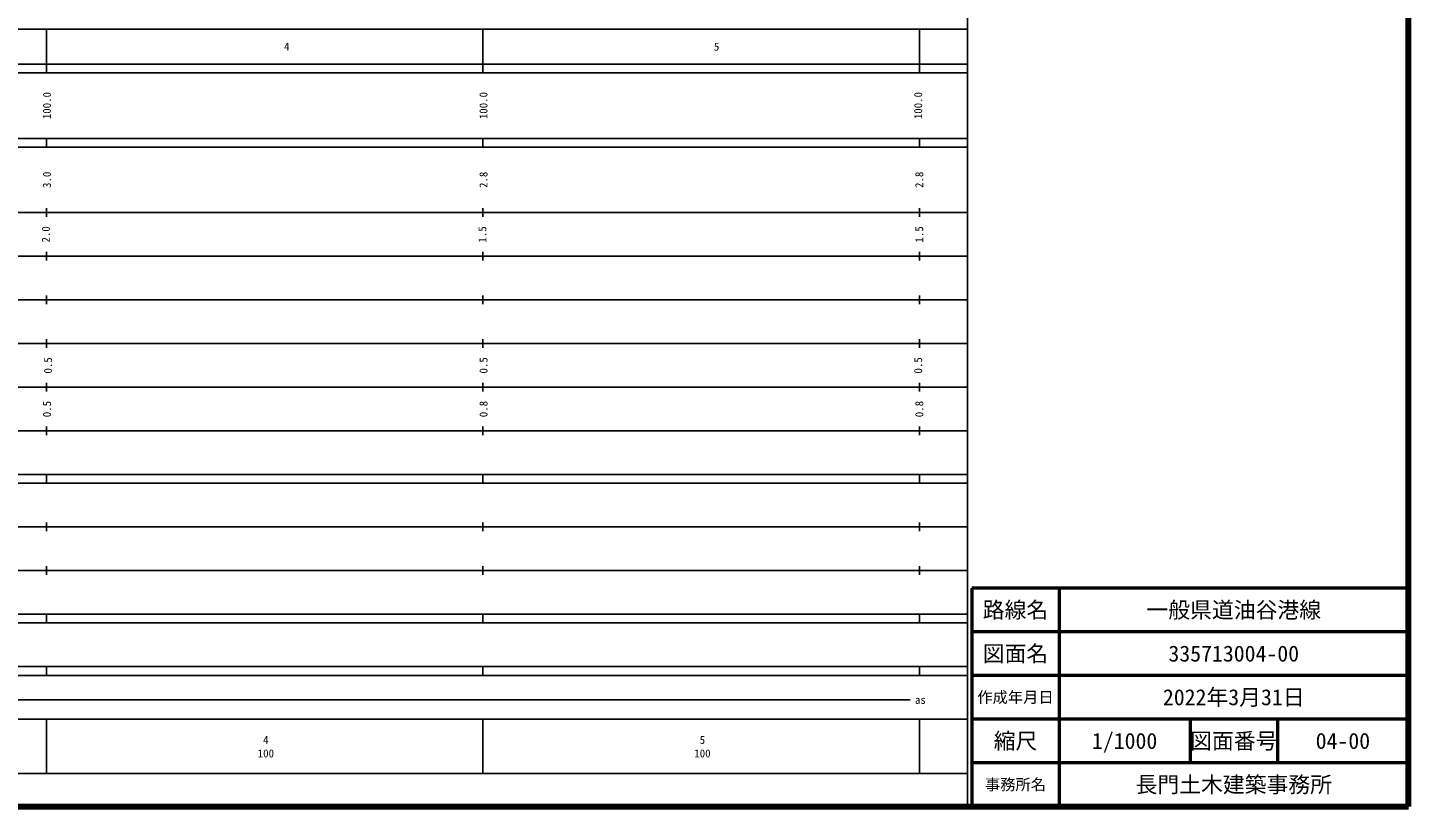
# Model space of a CAD drawing. Units: millimetres on the paper, enlarged 1000 times. Extents: x 40000 to 680000, y 20000 to 380000.
# Drawn here: x 363711 to 680000, y 20000 to 198357 of the extents above; entities that cross this region are included whole.
import ezdxf
from ezdxf.enums import TextEntityAlignment as Align

# ---------------------------------------------------------------- set-up
doc = ezdxf.new("R2010")
doc.units = ezdxf.units.MM
doc.header["$LTSCALE"] = 1000
for name, color, linetype, lineweight in [('M-TTL', 2, 'Continuous', 140), ('M-TTL-BAND', 7, 'Continuous', 25), ('M-TTL-FRAM', 2, 'Continuous', 50), ('M-TTL-LINE', 7, 'Continuous', 50), ('M-TTL-TXT', 7, 'Continuous', 13)]:
    doc.layers.add(name, color=color, linetype=linetype, lineweight=lineweight)
doc.styles.add('ＭＳ ゴシック', font='')
doc.styles.get('ＭＳ ゴシック').set_extended_font_data('MS Gothic')

msp = doc.modelspace()

# ---------------------------------------------------------------- linework, layer by layer
at = {"layer": 'M-TTL'}
for p, q in [((680000, 20000), (680000, 380000)), ((40000, 20000), (680000, 20000))]:
    msp.add_line(p, q, dxfattribs=at)
at = {"layer": 'M-TTL-BAND'}
for p, q in [((579000, 20000), (579000, 370000)), ((68000, 198000), (579000, 198000)), ((368000, 198000), (368000, 188000)), ((468000, 198000), (468000, 188000)), ((568000, 198000), (568000, 188000)), ((40000, 190000), (579000, 190000)), ((40000, 188000), (579000, 188000)), ((40000, 173000), (579000, 173000)), ((40000, 171000), (579000, 171000)), ((368000, 171000), (368000, 173000)), ((468000, 171000), (468000, 173000)), ((568000, 171000), (568000, 173000)), ((40000, 156000), (579000, 156000)), ((368000, 155000), (368000, 157000)), ((468000, 155000), (468000, 157000)), ((568000, 155000), (568000, 157000)), ((46000, 146000), (579000, 146000)), ((368000, 145000), (368000, 147000)), ((468000, 145000), (468000, 147000)), ((568000, 145000), (568000, 147000)), ((368000, 135000), (368000, 137000)), ((468000, 135000), (468000, 137000)), ((568000, 135000), (568000, 137000)), ((52000, 136000), (579000, 136000)), ((368000, 125000), (368000, 127000)), ((468000, 125000), (468000, 127000)), ((568000, 125000), (568000, 127000)), ((46000, 126000), (579000, 126000)), ((52000, 116000), (579000, 116000)), ((368000, 115000), (368000, 117000)), ((468000, 115000), (468000, 117000)), ((568000, 115000), (568000, 117000)), ((46000, 106000), (579000, 106000)), ((368000, 105000), (368000, 107000)), ((468000, 105000), (468000, 107000)), ((568000, 105000), (568000, 107000)), ((40000, 96000), (579000, 96000)), ((368000, 94000), (368000, 96000)), ((468000, 94000), (468000, 96000)), ((568000, 94000), (568000, 96000)), ((40000, 94000), (579000, 94000)), ((49000, 84000), (579000, 84000)), ((368000, 83000), (368000, 85000)), ((468000, 83000), (468000, 85000)), ((568000, 83000), (568000, 85000)), ((40000, 74000), (579000, 74000)), ((368000, 73000), (368000, 75000)), ((468000, 73000), (468000, 75000)), ((568000, 73000), (568000, 75000)), ((40000, 64000), (579000, 64000)), ((368000, 62000), (368000, 64000)), ((468000, 62000), (468000, 64000)), ((568000, 62000), (568000, 64000)), ((40000, 62000), (579000, 62000)), ((40000, 52000), (579000, 52000)), ((368000, 50000), (368000, 52000)), ((468000, 50000), (468000, 52000)), ((568000, 50000), (568000, 52000)), ((40000, 50000), (579000, 50000)), ((70805, 44406), (565903, 44406)), ((40000, 40000), (579000, 40000)), ((368000, 40000), (368000, 27500)), ((468000, 40000), (468000, 27500)), ((568000, 40000), (568000, 27500)), ((68000, 27500), (579000, 27500))]:
    msp.add_line(p, q, dxfattribs=at)
at = {"layer": 'M-TTL-FRAM'}
for p, q in [((680000, 70000), (580000, 70000)), ((580000, 70000), (580000, 20000))]:
    msp.add_line(p, q, dxfattribs=at)
at = {"layer": 'M-TTL-LINE'}
for p, q in [((600000, 70000), (600000, 20000)), ((680000, 60000), (580000, 60000)), ((680000, 50000), (580000, 50000)), ((680000, 40000), (580000, 40000)), ((630000, 40000), (630000, 30000)), ((650000, 40000), (650000, 30000)), ((680000, 30000), (580000, 30000))]:
    msp.add_line(p, q, dxfattribs=at)

# ---------------------------------------------------------------- texts
at = {"layer": 'M-TTL-BAND', "style": 'ＭＳ ゴシック'}
for s, p in [('4', (423074, 194000)), ('5', (521533, 194000)), ('as', (568201, 44406)), ('4', (418288, 35238)), ('5', (518288, 35238)), ('100', (418288, 32131)), ('100', (518288, 32131))]:
    msp.add_text(s, height=1833, dxfattribs=at).set_placement(p, align=Align.MIDDLE_CENTER)
for s, p in [('100.0', (368133, 180500)), ('100.0', (468136, 180500)), ('100.0', (567702, 180500)), ('3.0', (368133, 163500)), ('2.8', (468136, 163500)), ('2.8', (567952, 163500)), ('2.0', (367883, 151000)), ('1.5', (467886, 151000)), ('1.5', (567952, 151000)), ('0.5', (368383, 121000)), ('0.5', (468136, 121000)), ('0.5', (567702, 121000)), ('0.5', (368133, 111000)), ('0.8', (468136, 111000)), ('0.8', (567952, 111000))]:
    msp.add_text(s, height=1833, rotation=90, dxfattribs=at).set_placement(p, align=Align.MIDDLE_CENTER)
at = {"layer": 'M-TTL-TXT', "style": 'ＭＳ ゴシック'}
for s, height, p in [('路線名', 3666, (590000, 65000)), ('一般県道油谷港線', 3666, (640000, 65000)), ('図面名', 3666, (590000, 55000)), ('335713004-00', 3666, (640000, 55000)), ('作成年月日', 2566, (590000, 45000)), ('2022年3月31日', 3666, (640000, 45000)), ('縮尺', 3666, (590000, 35000)), ('1/1000', 3666, (615000, 35000)), ('図面番号', 3666, (640000, 35000)), ('04-00', 3666, (665000, 35000)), ('事務所名', 2566, (590000, 25000)), ('長門土木建築事務所', 3666, (640000, 25000))]:
    msp.add_text(s, height=height, dxfattribs=at).set_placement(p, align=Align.MIDDLE_CENTER)

doc.saveas('drawing.dxf')
